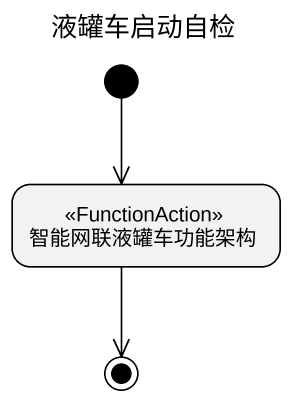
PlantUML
@startuml
title 液罐车启动自检
hide empty description
state 智能网联液罐车功能架构 <<FunctionAction>>
[*] --> 智能网联液罐车功能架构
智能网联液罐车功能架构 --> [*]
@enduml
